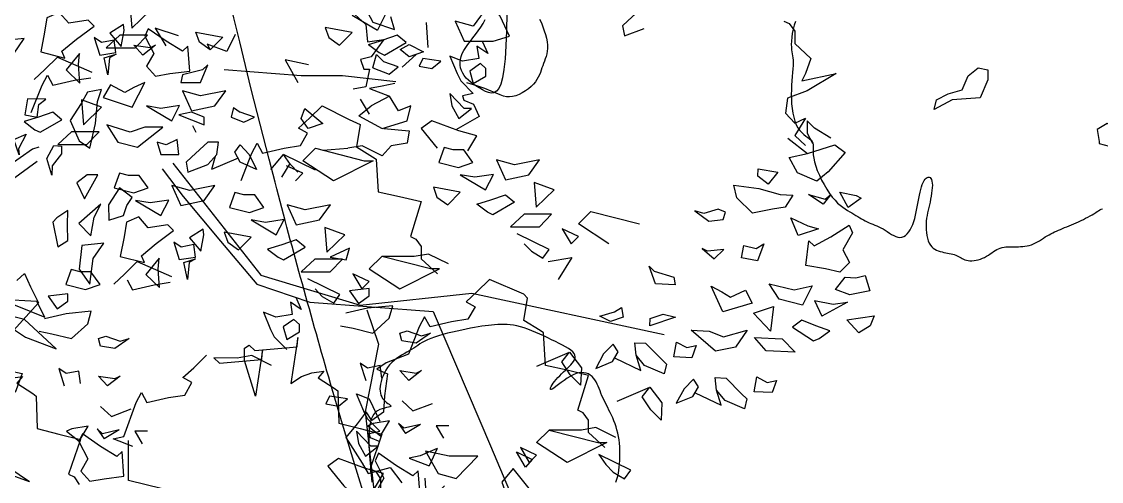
# Model space of a CAD drawing. Header units: metres. Extents: x 10 to 239, y 2 to 253.
# Drawn here: x 88.04 to 95.34, y 124.46 to 127.57 of the extents above; entities that cross this region are included whole.
import ezdxf

# ---------------------------------------------------------------- set-up
doc = ezdxf.new("R2010")
doc.units = ezdxf.units.M
doc.header["$MEASUREMENT"] = 0
doc.layers.add('1', color=7, linetype='Continuous')
doc.layers.add('cot200', color=9, linetype='Continuous')
doc.layers.add('barrera', color=7, linetype='Continuous', lineweight=0, true_color=0x9dbb63)
doc.layers.add('bloques ARBOLES', color=7, linetype='Continuous', true_color=0xb8d897)

# ---------------------------------------------------------------- blocks, each defined once
blk = doc.blocks.new('ARB5')
for points in [[(5154, 593), (5174, 647), (5189, 704), (5201, 762), (5208, 818), (5213, 871), (5214, 919), (5213, 960), (5210, 995), (5205, 1026), (5200, 1054), (5195, 1082), (5190, 1111), (5187, 1143), (5186, 1179), (5187, 1221), (5190, 1268), (5195, 1321), (5200, 1377), (5205, 1437), (5210, 1500), (5213, 1566), (5214, 1632), (5213, 1700), (5209, 1767), (5202, 1834), (5192, 1898), (5179, 1958), (5162, 2014), (5143, 2065), (5120, 2110), (5093, 2147), (5065, 2178), (5035, 2204), (5006, 2226), (4978, 2246), (4953, 2264), (4932, 2283), (4917, 2303), (4907, 2326), (4903, 2352), (4902, 2381), (4902, 2414), (4902, 2452), (4900, 2495), (4895, 2543), (4884, 2596), (4866, 2656), (4843, 2720), (4814, 2786), (4781, 2854), (4745, 2920), (4707, 2984), (4668, 3044), (4629, 3097), (4590, 3143), (4553, 3182), (4516, 3214), (4481, 3242), (4446, 3266), (4413, 3287), (4381, 3306), (4350, 3324), (4321, 3341), (4292, 3359), (4265, 3376), (4238, 3393), (4212, 3409), (4186, 3424), (4159, 3438), (4133, 3451), (4106, 3463), (4079, 3474), (4051, 3485), (4023, 3496), (3995, 3507), (3966, 3520), (3936, 3534), (3906, 3551), (3876, 3569), (3846, 3590), (3815, 3610), (3784, 3630), (3754, 3647), (3724, 3661), (3694, 3670), (3666, 3673), (3638, 3670), (3611, 3660), (3585, 3644), (3561, 3622), (3539, 3595), (3518, 3564), (3499, 3528), (3482, 3489), (3467, 3447), (3454, 3402), (3442, 3356), (3432, 3308), (3423, 3259), (3414, 3211), (3405, 3163), (3397, 3116), (3387, 3071), (3378, 3028), (3368, 2988), (3357, 2951), (3346, 2917), (3333, 2887), (3321, 2862), (3307, 2842), (3292, 2827), (3277, 2817), (3263, 2813), (3248, 2813), (3235, 2820), (3224, 2831), (3215, 2848), (3208, 2870), (3204, 2898), (3203, 2929), (3204, 2965), (3208, 3003), (3213, 3043), (3220, 3085), (3227, 3127), (3236, 3168), (3245, 3208), (3254, 3247), (3263, 3286), (3271, 3324), (3279, 3362), (3285, 3400), (3290, 3440), (3293, 3480), (3293, 3521), (3292, 3563), (3288, 3604), (3281, 3645), (3273, 3684), (3262, 3720), (3248, 3753), (3231, 3782), (3212, 3806), (3191, 3826), (3168, 3842), (3143, 3855), (3118, 3866), (3091, 3874), (3064, 3880), (3038, 3886), (3011, 3891), (2986, 3896), (2961, 3901), (2936, 3906), (2913, 3912), (2890, 3918), (2869, 3925), (2849, 3933), (2830, 3943), (2812, 3953), (2794, 3963), (2776, 3974), (2758, 3984), (2738, 3992), (2717, 3999), (2693, 4004), (2667, 4006), (2639, 4006), (2609, 4003), (2579, 3998), (2548, 3991), (2517, 3981), (2486, 3970), (2457, 3957), (2430, 3942), (2404, 3926), (2379, 3909), (2354, 3892), (2331, 3875), (2307, 3860), (2283, 3846), (2259, 3834), (2234, 3825), (2208, 3818), (2181, 3813), (2153, 3809), (2125, 3807), (2096, 3806), (2067, 3806), (2037, 3806), (2007, 3806), (1976, 3805), (1945, 3804), (1914, 3802), (1883, 3799), (1852, 3794), (1822, 3787), (1791, 3777), (1762, 3765), (1732, 3751), (1703, 3736), (1675, 3719), (1646, 3701), (1619, 3684), (1592, 3666), (1565, 3650), (1538, 3634), (1512, 3620), (1486, 3607), (1460, 3594), (1433, 3582), (1405, 3570), (1377, 3558), (1348, 3546), (1317, 3533), (1285, 3520), (1252, 3507), (1219, 3493), (1185, 3478), (1151, 3463), (1117, 3448), (1083, 3432), (1050, 3416), (1017, 3400), (986, 3383), (955, 3367), (926, 3351), (899, 3335), (874, 3319), (852, 3305), (832, 3291), (814, 3280), (796, 3271), (779, 3266)], [(-2940, -4400), (-2954, -4443), (-2966, -4486), (-2975, -4528), (-2982, -4571), (-2987, -4615), (-2991, -4661), (-2994, -4707), (-2996, -4756), (-2997, -4805), (-2996, -4855), (-2994, -4905), (-2990, -4955), (-2985, -5004), (-2977, -5053), (-2967, -5100), (-2955, -5146), (-2942, -5190), (-2927, -5233), (-2911, -5275), (-2894, -5316), (-2877, -5355), (-2859, -5393), (-2841, -5429), (-2824, -5465), (-2806, -5499), (-2789, -5533), (-2773, -5567), (-2757, -5600), (-2741, -5633), (-2727, -5667), (-2713, -5701), (-2699, -5734), (-2686, -5768), (-2672, -5800), (-2657, -5830), (-2640, -5859), (-2621, -5885), (-2599, -5908), (-2575, -5927), (-2547, -5943), (-2517, -5954), (-2484, -5960), (-2449, -5962), (-2411, -5958), (-2372, -5948), (-2330, -5931), (-2287, -5909), (-2243, -5882), (-2200, -5852), (-2158, -5821), (-2120, -5791), (-2085, -5765), (-2056, -5743), (-2033, -5728), (-2017, -5722), (-2008, -5723), (-2005, -5732), (-2008, -5745), (-2017, -5764), (-2029, -5786), (-2046, -5811), (-2066, -5837), (-2088, -5864), (-2113, -5891), (-2139, -5918), (-2166, -5945), (-2194, -5972), (-2221, -5998), (-2248, -6024), (-2273, -6050), (-2297, -6074), (-2318, -6098), (-2336, -6121), (-2350, -6143), (-2358, -6166), (-2360, -6188), (-2356, -6211), (-2344, -6234), (-2324, -6257), (-2297, -6281), (-2263, -6305), (-2223, -6329), (-2178, -6354), (-2129, -6380), (-2077, -6406), (-2023, -6432), (-1968, -6459), (-1911, -6486), (-1855, -6512), (-1798, -6537), (-1741, -6560), (-1686, -6582), (-1632, -6601), (-1579, -6616), (-1529, -6629), (-1481, -6638), (-1434, -6645), (-1388, -6648), (-1344, -6650), (-1299, -6650), (-1255, -6648), (-1211, -6645), (-1167, -6641), (-1121, -6636), (-1074, -6630), (-1026, -6623), (-975, -6615), (-922, -6606), (-865, -6595), (-805, -6583), (-741, -6570), (-675, -6556), (-608, -6541), (-540, -6524), (-474, -6507), (-412, -6489), (-353, -6470), (-300, -6451), (-254, -6431), (-213, -6411), (-178, -6391), (-145, -6371), (-115, -6350), (-86, -6330), (-57, -6310), (-26, -6290), (7, -6271), (42, -6252), (78, -6232), (115, -6211), (152, -6188), (189, -6164), (224, -6136), (257, -6106), (288, -6073), (315, -6036), (340, -5998), (362, -5958), (381, -5917), (396, -5877), (409, -5837), (418, -5799), (423, -5763), (425, -5729), (423, -5698), (419, -5668), (411, -5641), (400, -5616), (387, -5593), (370, -5572), (352, -5554), (332, -5538), (312, -5523), (294, -5511), (280, -5500), (270, -5491), (267, -5484), (271, -5478), (284, -5473), (305, -5469), (332, -5464), (362, -5457), (395, -5448), (428, -5436), (460, -5419), (488, -5398), (513, -5370), (532, -5337), (548, -5299), (560, -5259), (570, -5216), (576, -5171), (580, -5126), (583, -5081), (584, -5037), (584, -4994), (583, -4952), (581, -4909), (579, -4865), (575, -4819), (572, -4772), (569, -4722), (565, -4669), (561, -4615), (557, -4559), (552, -4505), (546, -4452), (539, -4402)]]:
    blk.add_lwpolyline(points)
for points in [[(824, 2332), (399, 2445), (257, 2332), (285, 2105), (484, 2162), (710, 2048), (852, 2133), (824, 2303)], [(2410, 1425), (2523, 1680), (2920, 1708), (3175, 1850), (3146, 1708), (2976, 1623), (2778, 1566), (2693, 1368), (2551, 1254), (2410, 1283)]]:
    blk.add_lwpolyline(points, close=True)
blk = doc.blocks.new('A$C6F4E7DED')
for p, q in [((926.9, 139.3), (923.7, 132.4)), ((985.3, 149.9), (986, 118.3)), ((1027.9, 131.4), (1024, 138.5)), ((918.5, 118.4), (916.4, 111.5)), ((920.9, 125.4), (918.5, 118.4)), ((923.7, 132.4), (920.9, 125.4)), ((986, 118.3), (987.2, 91.1)), ((1032.1, 124.6), (1027.9, 131.4)), ((1036.6, 118.1), (1032.1, 124.6)), ((1041.3, 111.8), (1036.6, 118.1)), ((913.7, 98.4), (913.1, 92.3)), ((914.8, 104.8), (913.7, 98.4)), ((916.4, 111.5), (914.8, 104.8)), ((1046, 105.7), (1041.3, 111.8)), ((1050.6, 99.8), (1046, 105.7)), ((1054.9, 94), (1050.6, 99.8)), ((913.1, 92.3), (913, 86.8)), ((913, 86.8), (913.5, 81.6)), ((913.5, 81.6), (914.3, 76.8)), ((987.2, 91.1), (988.7, 68.2)), ((1058.9, 88.4), (1054.9, 94)), ((1062.3, 82.9), (1058.9, 88.4)), ((1065, 77.5), (1062.3, 82.9)), ((1067, 72.1), (1065, 77.5)), ((914.3, 76.8), (915.4, 72.3)), ((915.4, 72.3), (916.8, 68)), ((916.8, 68), (918.2, 63.9)), ((918.2, 63.9), (919.8, 59.9)), ((919.8, 59.9), (921.3, 55.8)), ((988.7, 68.2), (990.7, 49.3)), ((1068.3, 66.9), (1067, 72.1)), ((1069, 61.7), (1068.3, 66.9)), ((1068.9, 56.7), (1069, 61.7)), ((921.3, 55.8), (922.7, 51.8)), ((922.7, 51.8), (924.1, 47.7)), ((924.1, 47.7), (925.5, 43.6)), ((925.5, 43.6), (927.2, 39.5)), ((927.2, 39.5), (929.2, 35.3)), ((990.7, 49.3), (993.3, 34.4)), ((1061.5, 38.1), (1064.4, 42.5)), ((1064.4, 42.5), (1066.6, 47.1)), ((1066.6, 47.1), (1068.1, 51.8)), ((1068.1, 51.8), (1068.9, 56.7)), ((929.2, 35.3), (931.6, 31.1)), ((931.6, 31.1), (934.5, 27)), ((934.5, 27), (938, 22.8)), ((938, 22.8), (942.2, 18.6)), ((993.3, 34.4), (996.4, 23.1)), ((996.4, 23.1), (1000, 15.2)), ((1025, 14.8), (1039.2, 19.8)), ((1039.2, 19.8), (1056.7, 25.3)), ((1039.3, 18.7), (1044.4, 22.2)), ((1044.4, 22.2), (1049.3, 25.9)), ((1049.3, 25.9), (1053.8, 29.8)), ((1053.8, 29.8), (1057.9, 33.8)), ((1057.9, 33.8), (1061.5, 38.1)), ((942.2, 18.6), (947, 14.6)), ((947, 14.6), (952.3, 10.8)), ((952.3, 10.8), (957.9, 7.4)), ((957.9, 7.4), (963.6, 4.4)), ((963.6, 4.4), (969.4, 2.2)), ((969.4, 2.2), (975.1, 0.6)), ((975.1, 0.6), (980.6, 0)), ((980.6, 0), (985.8, 0.3)), ((985.8, 0.3), (991.2, 1.6)), ((991.2, 1.6), (997.3, 3.8)), ((997.3, 3.8), (1004.6, 6.7)), ((1000, 15.2), (1004, 10.1)), ((1004, 10.1), (1008.5, 7.5)), ((1004.6, 6.7), (1013.7, 10.4)), ((1008.5, 7.5), (1013.3, 6.8)), ((1013.3, 6.8), (1018.3, 7.7)), ((1013.7, 10.4), (1025, 14.8)), ((1018.3, 7.7), (1023.4, 9.8)), ((1023.4, 9.8), (1028.7, 12.5)), ((1028.7, 12.5), (1034, 15.5)), ((1034, 15.5), (1039.3, 18.7))]:
    blk.add_line(p, q)
blk = doc.blocks.new('A$C16B70096')
for p, q in [((502, 1621.5), (415, 1586)), ((415, 1586), (431, 1617)), ((431, 1617), (502, 1621.5)), ((537.5, 1601.5), (454, 1546)), ((456, 1581), (537.5, 1601.5)), ((392.5, 1523), (456, 1581)), ((454, 1546), (392.5, 1523)), ((641, 1514), (460, 1473.5)), ((460, 1473.5), (474.5, 1435.5)), ((445.5, 1258), (560, 1334.5)), ((445.5, 1258), (551.5, 1296))]:
    blk.add_line(p, q)
blk = doc.blocks.new('ARBOL22')
for points in [[(2.1268, 0.2063), (2.1449, 0.198), (2.1629, 0.1732), (2.1629, 0.1318), (2.2167, 0.0821), (2.1988, 0.0323), (2.1868, 0.0075), (2.3006, 0.0323), (2.2047, -0.0256), (2.1388, -0.0505), (2.1329, -0.1001), (2.1629, -0.1332), (2.1988, -0.1167), (2.1629, -0.1747), (2.1988, -0.2078)], [(1.2144, 0.3133), (1.1965, 0.2636), (1.1545, 0.2969), (1.1245, 0.2636), (1.1497, 0.2567), (1.1186, 0.2222), (1.0945, 0.1891), (1.0347, 0.2056), (1.0647, 0.1394), (1.1604, 0.1394), (1.2144, 0.156), (1.1844, 0.2222), (1.1485, 0.2553)], [(1.6627, 0.2564), (1.6088, 0.2068), (1.5909, 0.1902), (1.5968, 0.1571), (1.6627, 0.1819)], [(0.6919, 0.2258), (0.7758, 0.1761)], [(0.7012, 0.228), (0.7371, 0.1949)], [(0.743, 0.2362), (0.761, 0.2031)], [(0.8021, 0.2272), (0.7758, 0.1761)], [(0.833, 0.1782), (0.8209, 0.2198)], [(0.1148, 0.1574), (0.0369, 0.1823), (0.0728, 0.1243)], [(0.6919, 0.1679), (0.6022, 0.1845)], [(0.6022, 0.1845), (0.614, 0.1512)], [(0.7371, 0.1949), (0.743, 0.1369)], [(0.761, 0.2031), (0.833, 0.1782)], [(0.9375, 0.201), (0.9434, 0.1181)], [(0.3029, 0.1617), (0.2755, 0.1047), (0.2096, 0.1296), (0.2203, 0.111), (0.1844, 0.1357), (0.1725, 0.169), (0.2623, 0.1523), (0.2203, 0.111)], [(0.614, 0.1512), (0.6499, 0.1265)], [(0.6499, 0.1265), (0.6919, 0.1679)], [(0.743, 0.1369), (0.7969, 0.1451)], [(0.7969, 0.1451), (0.7551, 0.0872)], [(0.8416, 0.1596), (0.7937, 0.143)], [(0.8716, 0.1348), (0.8416, 0.1596)], [(0.7466, 0.1285), (0.7937, 0.143)], [(0.7466, 0.1285), (0.7817, 0.1017)], [(0.7998, 0.0933), (0.8716, 0.1348)], [(0.8509, 0.112), (0.8809, 0.1287)], [(0.8809, 0.0872), (0.8509, 0.112)], [(0.8809, 0.1287), (0.9288, 0.1038)], [(1.1245, 0.1394), (1.1424, 0.098), (1.1065, 0.1229), (1.1125, 0.0814), (1.0586, 0.0732), (1.0168, 0.0896), (1.0407, 0.0317), (1.0527, 0.007), (1.0945, -0.0345), (1.0586, -0.0428), (1.0635, -0.0563), (1.095, -0.0701), (1.1136, -0.1106), (1.0364, -0.1553)], [(-0.3653, 0.0117), (-0.3294, 0.0448), (-0.2874, 0.0863), (-0.1736, 0.0366)], [(0.4693, 0.0769), (0.5113, 0.0023)], [(0.5472, 0.0602), (0.4693, 0.0769)], [(0.7551, 0.0872), (0.7192, 0.0789)], [(0.7192, 0.0789), (0.731, 0.0458)], [(0.7602, 0.0509), (0.773, 0.0956)], [(0.7969, 0.0707), (0.773, 0.0956)], [(0.7817, 0.1017), (0.7998, 0.0933)], [(0.9041, 0.0947), (0.8584, 0.0526)], [(0.9288, 0.1038), (0.8809, 0.0872)], [(0.8368, 0.0045), (0.6599, 0.0241), (0.5223, 0.0241), (0.2667, 0.0438)], [(0.731, 0.0458), (0.7491, 0.0458)], [(0.7491, 0.0458), (0.7371, -0.0122)], [(0.7602, 0.0509), (0.815, 0.0292)], [(0.8448, 0.0541), (0.7969, 0.0707)], [(0.815, 0.0292), (0.8448, 0.0541)], [(-0.3749, -0.098), (-0.339, -0.007), (-0.3211, 0.0261)], [(-0.3211, 0.0261), (-0.3031, -0.007)], [(-0.3031, -0.007), (-0.2313, 0.0097)], [(-0.2313, 0.0097), (-0.1773, 0.0179)], [(0.7371, -0.0122), (0.6951, -0.0204)], [(0.7914, -0.0097), (0.7496, -0.0181)], [(0.7496, -0.0181), (0.8155, -0.043)], [(0.8334, -0.0015), (0.7914, -0.0097)], [(0.7491, -0.1032), (0.7192, -0.0537)], [(0.8155, -0.043), (0.7555, -0.0761)], [(0.8454, -0.0925), (0.8155, -0.043)], [(0.2974, -0.0817), (0.2896, -0.1137)], [(0.2974, -0.0817), (0.3196, -0.097)], [(0.3675, -0.1137), (0.3196, -0.097)], [(0.3224, -0.3238), (0.3583, -0.2327), (0.3762, -0.1996), (0.3942, -0.2327), (0.466, -0.2161), (0.52, -0.2078), (0.5439, -0.1665), (0.5139, -0.1499), (0.5498, -0.1167), (0.5918, -0.0752), (0.682, -0.1209), (0.7179, -0.1376), (0.706, -0.212), (0.7599, -0.2453), (0.7719, -0.2535), (0.7778, -0.3612), (0.8496, -0.3777), (0.9216, -0.3943), (0.8855, -0.5103), (0.9037, -0.5185), (0.9216, -0.5434), (0.9216, -0.5847), (0.9755, -0.6345)], [(0.5219, -0.1174), (0.534, -0.0843)], [(0.534, -0.0843), (0.5938, -0.1341)], [(0.7137, -0.1092), (0.7555, -0.0761)], [(0.8873, -0.0761), (0.8454, -0.0925)], [(0.8752, -0.1257), (0.8873, -0.0761)], [(0.1727, -0.1638), (0.1623, -0.1417)], [(0.2896, -0.1137), (0.3316, -0.1302)], [(0.3316, -0.1302), (0.3675, -0.1137)], [(0.5458, -0.1505), (0.5219, -0.1174)], [(0.5938, -0.1341), (0.5458, -0.1505)], [(0.7137, -0.1092), (0.7914, -0.1505)], [(0.7914, -0.1505), (0.8752, -0.1257)], [(1.0766, -0.2249), (1.1065, -0.1754), (1.0466, -0.1587), (0.9568, -0.1256), (0.9209, -0.1505), (0.9748, -0.2167)], [(2.2826, -0.1829), (2.2288, -0.1498), (2.2047, -0.125), (2.2047, -0.1665), (2.2227, -0.1996)], [(0.7975, -0.1505), (0.8813, -0.1589)], [(0.8813, -0.1589), (0.8752, -0.2003)], [(-0.3497, -0.2135), (-0.3706, -0.2193), (-0.5363, -0.3345), (-0.5603, -0.4025), (-0.8832, -0.5386), (-1.0617, -0.6423), (-1.205, -0.6077), (-1.4148, -0.6158)], [(0.3017, -0.2296), (0.3196, -0.2048)], [(0.3196, -0.2048), (0.3496, -0.2379)], [(0.7255, -0.2085), (0.6776, -0.2169)], [(0.7914, -0.2416), (0.7255, -0.2085)], [(0.8214, -0.2085), (0.7914, -0.2416)], [(0.8752, -0.2003), (0.8214, -0.2085)], [(2.1404, -0.1829), (2.2052, -0.2339)], [(0.2364, -0.2438), (0.2238, -0.2876)], [(0.3125, -0.2497), (0.2238, -0.2876)], [(0.3196, -0.2627), (0.3017, -0.2296)], [(0.3496, -0.2379), (0.3735, -0.2876)], [(0.4214, -0.2876), (0.4634, -0.2379)], [(0.5698, -0.2894), (0.4634, -0.2379)], [(0.4873, -0.271), (0.4634, -0.2379)], [(0.5279, -0.2582), (0.5699, -0.2169)], [(0.5699, -0.2169), (0.7316, -0.2582)], [(0.5938, -0.223), (0.6776, -0.2169)], [(-0.4224, -0.6564), (-0.3971, -0.6333), (-0.3771, -0.6778), (-0.3511, -0.7309), (-0.4345, -0.8229)], [(-0.3553, -0.2607), (-0.5919, -0.433), (-1.0999, -0.6914), (-1.4181, -0.5798)], [(0.0601, -0.2856), (0.1301, -0.3773), (0.2543, -0.5256), (0.3747, -0.669), (0.5514, -0.7291), (0.9606, -0.7594), (1.1512, -1.2067), (1.2148, -1.3558), (1.3427, -1.5344)], [(0.0955, -0.2667), (0.3885, -0.6389), (0.7185, -0.7382), (1.0902, -0.6989), (1.7287, -0.836)], [(0.3735, -0.2876), (0.3196, -0.2627)], [(0.4843, -0.2679), (0.4573, -0.3125)], [(0.5279, -0.2996), (0.474, -0.2749)], [(0.5113, -0.2959), (0.4873, -0.271)], [(0.6297, -0.3245), (0.5279, -0.2582)], [(0.7614, -0.2582), (0.6297, -0.3245)], [(0.7316, -0.2582), (0.7614, -0.2582)], [(0.504, -0.3245), (0.5279, -0.2996)], [(1.5456, -0.5346), (1.4438, -0.4684), (1.4858, -0.4271), (1.6476, -0.4684)], [(1.2641, -0.5346), (1.2882, -0.5595), (1.3259, -0.5819), (1.3466, -0.5531), (1.2402, -0.5015)], [(1.0118, -0.6015), (0.9459, -0.5684), (0.898, -0.5768), (0.7903, -0.5768), (0.7483, -0.6181), (0.8501, -0.6844), (0.9818, -0.6181), (0.952, -0.6181), (0.7903, -0.5768)], [(-0.1007, -0.6685), (-0.0648, -0.6354), (-0.0228, -0.5938), (0.0911, -0.6436)], [(1.3437, -0.5936), (1.4223, -0.5804), (1.377, -0.6531)], [(-0.0565, -0.654), (-0.0385, -0.6871)], [(-0.0385, -0.6871), (0.0333, -0.6705)], [(0.0333, -0.6705), (0.0873, -0.6623)], [(0.5686, -0.6844), (0.5926, -0.7092), (0.6304, -0.7316), (0.6511, -0.7028), (0.5447, -0.6513)], [(1.5319, -1.212), (1.478, -1.1623), (1.478, -1.1209), (1.4601, -1.0961), (1.442, -1.0878), (1.478, -0.9719), (1.4061, -0.9552), (1.3343, -0.9388), (1.3283, -0.8311), (1.3163, -0.8228), (1.2624, -0.7895), (1.2743, -0.7151), (1.2621, -0.7025), (1.1483, -0.6528), (1.1063, -0.6943), (1.0704, -0.7274), (1.1003, -0.744), (1.0765, -0.7854), (1.0224, -0.7936), (0.9506, -0.8102), (0.9327, -0.7771), (0.9147, -0.8102), (0.8788, -0.9013), (0.8053, -0.9308), (0.7741, -0.9519), (0.8088, -0.9666), (0.7992, -1.0396), (0.7963, -1.0942), (0.7574, -1.122), (0.738, -1.0938), (0.7085, -1.1327), (0.6713, -1.1786), (0.7255, -1.2638), (0.7455, -1.2979), (0.8185, -1.2789), (0.8568, -1.3293)], [(0.5044, -0.7116), (0.5223, -0.753), (0.4864, -0.7281), (0.4923, -0.7696), (0.4385, -0.7779), (0.3966, -0.7614), (0.4205, -0.8194), (0.4326, -0.8441), (0.4744, -0.8856)], [(0.6528, -0.8069), (0.6948, -0.8153), (0.7607, -0.8318), (0.8146, -0.7822), (0.8266, -0.7407), (0.7428, -0.7489), (0.671, -0.7656)], [(2.2289, -0.7228), (2.253, -0.775)], [(2.2289, -0.7228), (2.2907, -0.7351)], [(2.339, -0.729), (2.253, -0.775)], [(2.2907, -0.7351), (2.339, -0.729)], [(-0.3491, -0.825), (-0.3071, -0.8334), (-0.2412, -0.8499), (-0.1873, -0.8003), (-0.1753, -0.7588), (-0.2591, -0.767), (-0.331, -0.7837)], [(0.741, -0.7545), (0.7789, -0.8679), (0.7354, -1.0938), (0.7809, -1.5045), (0.829, -1.5566)], [(0.4238, -0.9392), (0.3579, -0.9061), (0.31, -0.9145), (0.2317, -0.914), (0.2503, -0.9317), (0.3918, -0.9194), (0.3936, -0.8887), (0.3706, -1.0414), (0.3336, -0.9224), (0.3336, -0.8811), (0.3494, -0.8713), (0.368, -0.8889), (0.5095, -0.8766), (0.5113, -0.8459), (0.4883, -0.9986), (0.5236, -0.9759), (0.5583, -0.9634), (0.5975, -0.958), (0.5789, -0.9799), (0.6319, -1.0145), (0.6438, -1.023), (0.6471, -1.1308), (0.7185, -1.149), (0.7901, -1.1673), (0.7513, -1.2824), (0.7692, -1.2911), (0.7865, -1.3163), (0.7856, -1.3577)], [(-0.4437, -0.9815), (-0.4045, -0.976), (-0.423, -0.998), (-0.37, -1.0326), (-0.3582, -1.0411), (-0.3548, -1.1489), (-0.2834, -1.1671), (-0.2118, -1.1854), (-0.2507, -1.3005), (-0.2327, -1.3092), (-0.2154, -1.3344)], [(1.3056, -0.9419), (1.4142, -0.8951), (1.454, -0.9467), (1.4514, -1.0046), (1.417, -0.97), (1.3889, -0.9272), (1.4142, -0.8951)], [(1.5644, -0.9137), (1.6514, -0.9555), (1.6357, -0.905), (1.6315, -0.8634), (1.6675, -0.865), (1.7191, -0.9169), (1.7363, -0.9344), (1.7289, -0.9672), (1.6642, -0.9394), (1.6357, -0.905)], [(-0.0369, -1.2083), (-0.1028, -1.1835), (-0.0669, -1.1751), (-0.0264, -1.0623), (-0.0085, -1.0292), (0.0095, -1.0623), (0.0813, -1.0457), (0.1353, -1.0375), (0.1592, -0.9961), (0.1292, -0.9795), (0.1651, -0.9464), (0.2071, -0.9049)], [(0.7428, -0.9477), (0.7187, -0.9313)], [(0.7187, -0.9313), (0.7369, -0.9892)], [(-0.2832, -0.9494), (-0.2651, -1.0073)], [(-0.2591, -0.9658), (-0.2832, -0.9494)], [(-0.2171, -0.9576), (-0.2591, -0.9658)], [(-0.2112, -0.9989), (-0.2171, -0.9576)], [(0.7848, -0.9395), (0.7428, -0.9477)], [(0.7907, -0.9808), (0.7848, -0.9395)], [(0.8507, -0.9561), (0.9045, -0.9644)], [(0.8805, -0.9892), (0.8507, -0.9561)], [(0.9225, -0.9561), (0.8805, -0.9892)], [(0.9045, -0.9644), (0.9225, -0.9561)], [(-0.1214, -1.0073), (-0.1513, -0.9742)], [(-0.1513, -0.9742), (-0.0974, -0.9825)], [(-0.0794, -0.9742), (-0.1214, -1.0073)], [(-0.0974, -0.9825), (-0.0794, -0.9742)], [(1.8317, -1.0298), (1.9187, -1.0716), (1.903, -1.0211), (1.8987, -0.9796), (1.9347, -0.9812), (1.9864, -1.0331), (2.0035, -1.0505), (1.9962, -1.0833), (1.9314, -1.0556), (1.903, -1.0211)], [(0.7847, -1.1931), (0.7532, -1.1793), (0.7483, -1.1658), (0.7842, -1.1575), (0.7424, -1.116), (0.7303, -1.0913), (0.7065, -1.0333), (0.7483, -1.0498), (0.7842, -1.1244)], [(1.5729, -1.0581), (1.6815, -1.0113), (1.7212, -1.0629), (1.7187, -1.1208), (1.6843, -1.0861), (1.6562, -1.0433), (1.6815, -1.0113)], [(-0.1444, -1.0752), (-0.1084, -1.1083)], [(0.8576, -1.0571), (0.8935, -1.0902)], [(0.8935, -1.0902), (0.9594, -1.0653)], [(-0.1084, -1.1083), (-0.0426, -1.0834)], [(-0.1862, -1.1414), (-0.2402, -1.1498)], [(-0.2162, -1.1911), (-0.1862, -1.1414)], [(0.7617, -1.1317), (0.7438, -1.1399)], [(0.7438, -1.1399), (0.7858, -1.173)], [(0.8157, -1.1233), (0.7617, -1.1317)], [(0.7858, -1.173), (0.8157, -1.1233)], [(0.8455, -1.1317), (0.8696, -1.1648)], [(0.8635, -1.1481), (0.8455, -1.1317)], [(0.9192, -1.1355), (0.8635, -1.1481)], [(0.9192, -1.1355), (0.8696, -1.1648)], [(1.0134, -1.1399), (0.9714, -1.1399)], [(0.9714, -1.1399), (0.9953, -1.1812)], [(1.5683, -1.1791), (1.5024, -1.1459), (1.4544, -1.1543), (1.3467, -1.1543), (1.5085, -1.1957), (1.5383, -1.1957), (1.4065, -1.2619), (1.3047, -1.1957), (1.3467, -1.1543)], [(-0.2402, -1.1498), (-0.2582, -1.158)], [(-0.2582, -1.158), (-0.2162, -1.1911)], [(-0.1384, -1.1662), (-0.1564, -1.1498)], [(-0.1564, -1.1498), (-0.1323, -1.1829)], [(-0.0828, -1.1536), (-0.1384, -1.1662)], [(-0.0828, -1.1536), (-0.1323, -1.1829)], [(0.0115, -1.158), (-0.0305, -1.158)], [(-0.0305, -1.158), (-0.0067, -1.1993)], [(-0.373, -2.0299), (-0.184, -2.011), (-0.1934, -2.0393), (-0.0611, -1.9259), (-0.0611, -1.8598), (-0.0422, -1.8315), (0.0334, -1.8126), (0.0807, -1.7653), (0.0334, -1.652), (0.1185, -1.6047), (0.0901, -1.5292), (0.0334, -1.4725), (0.0334, -1.378), (0.0618, -1.3497), (-0.0516, -1.3213), (-0.0516, -1.1891)], [(0.9748, -1.2155), (0.9175, -1.2392)], [(0.9748, -1.2155), (0.9475, -1.2725)], [(0.7797, -1.231), (0.7678, -1.2559)], [(0.7678, -1.2559), (0.7976, -1.3138)], [(0.8396, -1.2725), (0.7797, -1.231)], [(0.9175, -1.2392), (0.8816, -1.2476)], [(0.8816, -1.2476), (0.9475, -1.2725)], [(0.8935, -1.3056), (0.8396, -1.2725)], [(0.9114, -1.289), (0.8935, -1.3056)], [(0.9175, -1.3718), (0.9114, -1.289)], [(0.7976, -1.3138), (0.7737, -1.3552)], [(0.9332, -1.314), (0.9391, -1.3969), (0.9991, -1.3389)]]:
    blk.add_lwpolyline(points)
for points in [[(-0.041, 0.1823), (0.0189, 0.2403), (-0.0469, 0.2651)], [(-0.1663, 0.1898), (-0.1861, 0.209), (-0.2505, 0.1992), (-0.2821, 0.235), (-0.3232, 0.2172), (-0.3305, 0.1691), (-0.3437, 0.104), (-0.2632, 0.0834), (-0.2733, 0.1057), (-0.2247, 0.1462)], [(-0.0757, 0.1213), (-0.0664, 0.1752), (-0.0685, 0.1949), (-0.1133, 0.1656)], [(0.0022, 0.156), (0.032, 0.098), (0.0081, 0.0567), (0.0381, 0.0234), (0.086, 0.0318), (0.1519, 0.0401), (0.1458, 0.1229), (0.1279, 0.1063), (0.074, 0.1394), (0.0141, 0.1809)], [(-0.4803, 0.0615), (-0.4446, 0.0116), (-0.4336, 0.0964), (-0.3988, 0.1479), (-0.4712, 0.1406)], [(-0.1656, 0.1513), (-0.1475, 0.0934), (-0.0936, 0.1018), (-0.0996, 0.1431), (-0.1416, 0.1349)], [(-0.0295, 0.1167), (0.011, 0.1589), (-0.0804, 0.1589), (-0.126, 0.1167)], [(0.0202, 0.1182), (0.0381, 0.1265), (-0.0039, 0.0934), (-0.0337, 0.1265)], [(-0.2138, -0.0001), (-0.218, 0.0618), (-0.2145, 0.0985), (-0.2591, 0.044)], [(-0.1144, 0.084), (-0.1202, 0.0272), (-0.1322, 0.0835), (-0.0931, 0.0957)], [(0.9568, 0.0483), (0.9868, 0.0732), (0.9268, 0.0814), (0.9148, 0.0565)], [(0.122, 0.0023), (0.1878, 0.0023), (0.2117, 0.0602), (0.1938, 0.0438), (0.1279, 0.0271)], [(1.1365, 0.0483), (1.1186, 0.0649), (1.0827, 0.0401), (1.0945, -0.0014), (1.1365, 0.0234)], [(-0.0398, -0.0806), (0.0022, 0.0023), (-0.0337, -0.0142), (-0.0637, -0.0308), (-0.1116, -0.006), (-0.1356, -0.0475)], [(-0.1878, -0.0304), (-0.2091, -0.0675), (-0.2457, -0.1247), (-0.2159, -0.1916), (-0.1804, -0.2162), (-0.1615, -0.1341), (-0.1544, -0.0607), (-0.141, -0.0209)], [(0.1579, -0.0925), (0.2358, -0.0759), (0.2717, -0.0262), (0.1878, -0.0428), (0.1279, -0.0262)], [(1.0647, -0.0843), (1.0168, -0.0345), (1.0227, -0.0759), (1.0466, -0.1174), (1.0886, -0.0843)], [(-0.3499, -0.0708), (-0.3267, -0.0532), (-0.3874, -0.0519), (-0.3966, -0.1057), (-0.3555, -0.1132)], [(-0.2015, -0.1386), (-0.1416, -0.0806), (-0.2075, -0.0557)], [(-0.3633, -0.155), (-0.3452, -0.1634), (-0.2733, -0.1219), (-0.3033, -0.097), (-0.3512, -0.1137), (-0.3984, -0.1282)], [(0.092, -0.1256), (0.1183, -0.0746), (0.0561, -0.0841), (0.0081, -0.0759)], [(0.1999, -0.1386), (0.1999, -0.1137), (0.1579, -0.097), (0.116, -0.1054)], [(-0.1236, -0.1386), (-0.0877, -0.1965), (-0.0218, -0.213), (0.062, -0.1468), (0.0022, -0.1468), (-0.0457, -0.1634)], [(-0.4172, -0.2188), (-0.4151, -0.2384), (-0.4331, -0.1881), (-0.3923, -0.1704)], [(-0.19, -0.2041), (-0.1495, -0.1619), (-0.2409, -0.1619), (-0.2865, -0.2041)], [(-0.2744, -0.21), (-0.2742, -0.2352), (-0.3052, -0.2754), (-0.3068, -0.3065), (-0.3229, -0.2505), (-0.2998, -0.2077)], [(0.074, -0.2048), (0.0441, -0.1965), (0.0561, -0.2379), (0.116, -0.2379), (0.1099, -0.1881)], [(0.1458, -0.2959), (0.2117, -0.271), (0.2417, -0.2379), (0.2478, -0.1965), (0.2117, -0.1965), (0.1579, -0.2461), (0.1399, -0.2627)], [(0.9976, -0.2141), (0.9796, -0.2638), (1.0455, -0.2803), (1.0934, -0.2638), (1.0635, -0.2223), (1.0276, -0.2223)], [(2.1446, -0.2479), (2.2052, -0.2339), (2.2963, -0.2048), (2.3311, -0.2313), (2.2744, -0.295), (2.237, -0.3265), (2.1723, -0.2987)], [(1.315, -0.2554), (1.2311, -0.2721), (1.1712, -0.2554), (1.2012, -0.3218), (1.2791, -0.3052)], [(2.041, -0.2846), (2.1065, -0.2958), (2.0747, -0.3359), (2.0399, -0.3095)], [(-0.2239, -0.3315), (-0.1981, -0.3845), (-0.1538, -0.3047), (-0.1891, -0.3053)], [(-0.0818, -0.2991), (-0.0997, -0.3488), (-0.0338, -0.3653), (0.0141, -0.3488), (-0.0159, -0.3073), (-0.0518, -0.3073)], [(1.1353, -0.3549), (1.1616, -0.3039), (1.0994, -0.3134), (1.0514, -0.3052)], [(-0.1174, -0.4559), (-0.0685, -0.4407), (-0.057, -0.4067), (-0.0397, -0.3809), (-0.0811, -0.348), (-0.1177, -0.4052)], [(0.1997, -0.3902), (0.2356, -0.3404), (0.1518, -0.357), (0.0918, -0.3404), (0.1218, -0.4068)], [(0.9735, -0.3798), (1.0094, -0.4045), (1.0514, -0.3632), (0.9617, -0.3465)], [(1.297, -0.3301), (1.303, -0.4129), (1.3629, -0.3549)], [(2.115, -0.3709), (2.157, -0.3727), (2.1313, -0.413), (2.0889, -0.4195), (2.0224, -0.433), (1.9708, -0.3811), (1.9606, -0.3391), (2.044, -0.3511)], [(0.0823, -0.3888), (0.02, -0.3984), (-0.0279, -0.3902), (0.0559, -0.4399)], [(0.3979, -0.4136), (0.3679, -0.3721), (0.332, -0.3721), (0.302, -0.3638), (0.2841, -0.4136), (0.35, -0.43)], [(1.2311, -0.3963), (1.1593, -0.4378), (1.1412, -0.4294), (1.1061, -0.4025), (1.1532, -0.388), (1.2012, -0.3714)], [(2.2644, -0.3858), (2.283, -0.3701), (2.2576, -0.4021), (2.2093, -0.3706)], [(2.3132, -0.363), (2.3668, -0.3738), (2.3844, -0.3828), (2.3409, -0.4141)], [(-0.2529, -0.4238), (-0.2895, -0.4485), (-0.3032, -0.463), (-0.2867, -0.5443), (-0.2536, -0.5238), (-0.2541, -0.473)], [(-0.1662, -0.4457), (-0.1432, -0.4029), (-0.217, -0.4666), (-0.177, -0.5078)], [(0.5056, -0.4715), (0.5835, -0.4549), (0.6194, -0.4052), (0.5356, -0.4218), (0.4757, -0.4052)], [(1.8604, -0.4342), (1.8309, -0.4245), (1.8773, -0.4597), (1.9255, -0.4536), (1.9325, -0.429), (1.9091, -0.4197)], [(0.0984, -0.4903), (0.0786, -0.4712), (0.0141, -0.481), (-0.0175, -0.4452), (-0.0586, -0.463), (-0.0659, -0.5111), (-0.0791, -0.5762), (0.0014, -0.5968), (-0.0086, -0.5745), (0.0399, -0.534)], [(0.4038, -0.4631), (0.3559, -0.4549), (0.4397, -0.5047), (0.4661, -0.4536)], [(1.3145, -0.4785), (1.355, -0.4363), (1.2636, -0.4363), (1.218, -0.4785)], [(2.1749, -0.5063), (2.1502, -0.4481), (2.2064, -0.4743), (2.2419, -0.4843)], [(0.189, -0.5588), (0.1982, -0.505), (0.1961, -0.4853), (0.1514, -0.5146)], [(0.278, -0.5295), (0.3139, -0.5542), (0.3559, -0.5129), (0.2661, -0.4963)], [(0.6015, -0.4798), (0.6074, -0.5626), (0.6674, -0.5047)], [(1.39, -0.4851), (1.4199, -0.5346), (1.4438, -0.5098)], [(2.2659, -0.618), (2.2005, -0.6068), (2.2102, -0.5243), (2.2274, -0.5417), (2.2827, -0.511), (2.3445, -0.4722), (2.3552, -0.4976), (2.3228, -0.5542), (2.3449, -0.5966), (2.3134, -0.6285)], [(-0.2157, -0.6187), (-0.18, -0.6686), (-0.169, -0.5838), (-0.1342, -0.5323), (-0.2066, -0.5396)], [(0.099, -0.5288), (0.1171, -0.5868), (0.171, -0.5784), (0.1651, -0.5371), (0.1231, -0.5453)], [(0.4457, -0.5791), (0.4638, -0.5875), (0.5356, -0.546), (0.5056, -0.5211), (0.4577, -0.5378), (0.4106, -0.5523)], [(1.9936, -0.5396), (2.0352, -0.5497), (2.0599, -0.5343), (2.0392, -0.5914), (1.9858, -0.5806)], [(0.6832, -0.5491), (0.6182, -0.5791), (0.672, -0.5875)], [(1.8553, -0.5501), (1.8958, -0.585), (1.927, -0.5533), (1.8728, -0.5591)], [(0.0509, -0.6803), (0.0466, -0.6184), (0.0501, -0.5817), (0.0055, -0.6362)], [(0.1502, -0.5962), (0.1445, -0.653), (0.1325, -0.5967), (0.1715, -0.5844)], [(0.5224, -0.6282), (0.6189, -0.6282), (0.6595, -0.586), (0.5681, -0.586)], [(1.6789, -0.6085), (1.6961, -0.6258), (1.7612, -0.6453), (1.766, -0.6704), (1.7002, -0.6675)], [(-0.2602, -0.6697), (-0.1943, -0.6861), (-0.1464, -0.6697), (-0.1764, -0.6282), (-0.2123, -0.6282), (-0.2423, -0.6199)], [(0.7483, -0.6595), (0.6944, -0.6348), (0.7244, -0.6844)], [(2.4125, -0.6909), (2.346, -0.7045), (2.2988, -0.6859), (2.3306, -0.6457), (2.3665, -0.6473), (2.3968, -0.6404)], [(1.9239, -0.7604), (1.8856, -0.6757), (1.9208, -0.6938), (1.95, -0.7117), (1.999, -0.689), (2.0211, -0.7316)], [(2.0779, -0.6676), (2.1609, -0.688), (2.2215, -0.674), (2.1886, -0.739), (2.1116, -0.7189)], [(-0.2532, -0.7008), (-0.3191, -0.7091), (-0.2891, -0.7506), (-0.2532, -0.7257)], [(0.7487, -0.6827), (0.6828, -0.691), (0.7128, -0.7325), (0.7487, -0.7076)], [(1.587, -0.7465), (1.5933, -0.7788), (1.5506, -0.7934), (1.5155, -0.7753), (1.5641, -0.7608)], [(2.0925, -0.743), (2.0829, -0.8255), (2.0256, -0.7649)], [(0.4984, -0.7861), (0.4625, -0.811), (0.4744, -0.8525), (0.5164, -0.8276), (0.5164, -0.8027)], [(1.6819, -0.8076), (1.683, -0.7828), (1.7257, -0.768), (1.7671, -0.7783)], [(2.1554, -0.812), (2.2253, -0.8567), (2.2438, -0.8491), (2.28, -0.8239), (2.2336, -0.8073), (2.1864, -0.7885)], [(2.4135, -0.807), (2.3765, -0.8301), (2.3364, -0.787), (2.4268, -0.7743)], [(0.8745, -0.8236), (0.9225, -0.8402), (0.9525, -0.8318), (0.9045, -0.8649), (0.8566, -0.8567), (0.8507, -0.8318)], [(2.0051, -0.822), (1.9666, -0.8783), (1.9001, -0.8919), (1.8193, -0.822), (1.879, -0.8246), (1.9261, -0.8434)], [(-0.1274, -0.8417), (-0.0794, -0.8583), (-0.0495, -0.8499), (-0.0974, -0.883), (-0.1453, -0.8748), (-0.1513, -0.8499)], [(1.835, -0.8725), (1.8211, -0.9132), (1.7613, -0.9106), (1.7696, -0.8612), (1.8047, -0.8794)], [(2.0299, -0.8465), (2.1212, -0.8506), (2.1649, -0.8947), (2.0685, -0.8905)], [(1.5762, -0.8941), (1.5593, -0.8685), (1.5279, -0.9002), (1.5019, -0.9488), (1.5568, -0.9264)], [(1.8434, -1.0103), (1.8266, -0.9846), (1.7952, -1.0164), (1.7691, -1.065), (1.824, -1.0425)], [(2.1023, -0.9886), (2.0884, -1.0294), (2.0285, -1.0267), (2.0368, -0.9773), (2.0719, -0.9955)], [(0.6465, -1.0747), (0.6765, -1.0498), (0.6165, -1.0416), (0.6045, -1.0664)], [(-0.1868, -1.2497), (-0.2107, -1.291), (-0.1807, -1.3243), (-0.1328, -1.3159), (-0.0669, -1.3076), (-0.073, -1.2248), (-0.091, -1.2414), (-0.1448, -1.2083), (-0.2048, -1.1668), (-0.2166, -1.1917)], [(0.7363, -1.2404), (0.7783, -1.2073), (0.7544, -1.2073), (0.7065, -1.1575), (0.7124, -1.1989)], [(1.3047, -1.237), (1.2509, -1.2123), (1.2808, -1.2619)], [(0.6645, -1.3397), (0.7004, -1.3728), (0.7662, -1.3479), (0.7962, -1.2984), (0.7363, -1.2817), (0.6465, -1.2486), (0.6106, -1.2735)], [(0.9779, -1.2988), (1.0377, -1.3153), (1.1096, -1.2408), (1.0138, -1.2408), (0.9359, -1.2242)], [(1.268, -1.2776), (1.2381, -1.2263), (1.2904, -1.2514)], [(1.5972, -1.3158), (1.618, -1.287), (1.5116, -1.2354), (1.5355, -1.2685), (1.5595, -1.2934)], [(1.2495, -1.514), (1.3026, -1.3765), (1.2268, -1.2816), (1.1897, -1.3274), (1.2466, -1.4844)]]:
    blk.add_lwpolyline(points, close=True)
blk = doc.blocks.new('asddsd')
at = {"layer": 'bloques ARBOLES'}
for name, p, xscale, yscale, zscale in [('A$C6F4E7DED', (76.6553, 43.2571, 1.2423), -0.00378276582045174, 0.00378276582045174, 0.00378276582045174), ('ARBOL22', (70.4753, 43.3507, 1.2423), 2.033276188942182, 2.033276188942182, 2.033276188942182), ('A$C16B70096', (71.2131, 36.3873), -0.003392618244440136, 0.003392618244440136, 0.003392618244440136)]:
    blk.add_blockref(name, p, dxfattribs=dict(at, xscale=xscale, yscale=yscale, zscale=zscale))
at = {"layer": 'bloques ARBOLES', "xscale": 0.0004740765671158, "yscale": 0.0004740765671158, "zscale": 0.0004740765671158, "rotation": 180}
for p in [(77.3221, 44.0482), (72.2711, 38.5663)]:
    blk.add_blockref('ARB5', p, dxfattribs=at)

msp = doc.modelspace()

# ---------------------------------------------------------------- linework, layer by layer
at = {"layer": 'barrera'}
for points, knots in [([(75.73942, 138.0295), (75.90592, 132.24856), (75.56894, 125.59934), (78.41125, 118.95323), (87.62299, 118.78101), (90.20739, 116.57328), (88.83191, 114.43831)], [0, 0, 0, 0, 0.8755826, 1.8755826, 2.8755826, 3.8755826, 3.8755826, 3.8755826, 3.8755826]), ([(90.10427, 117.22722), (90.10054, 117.23431), (90.09678, 117.24137), (89.93855, 117.5353), (89.73541, 117.78368), (89.27878, 118.20756), (89.02506, 118.38479), (88.48436, 118.69224), (88.19676, 118.8226), (87.20305, 119.19889), (86.43212, 119.37331), (84.84876, 119.66158), (84.03139, 119.77894), (82.45549, 120.06365), (81.69779, 120.23168), (80.66832, 120.58795), (80.33, 120.73415), (79.68813, 121.09274), (79.38702, 121.31764), (78.8384, 121.84466), (78.59273, 122.14611), (77.90446, 123.21403), (77.55097, 124.12748), (77.19274, 125.72824), (77.10216, 126.28864), (76.96957, 127.47861), (76.9266, 128.11351), (76.82933, 130.39042), (76.8268, 132.31045), (76.7317, 135.83918), (76.69679, 136.88129), (76.64589, 138.0295)], [5.0005813, 5.0005813, 5.0005813, 5.0005813, 5.0039387, 5.0039387, 5.1407367, 5.1407367, 5.2775346, 5.2775346, 5.4143326, 5.4143326, 5.7278842, 5.7278842, 6.0414357, 6.0414357, 6.3549873, 6.3549873, 6.5302849, 6.5302849, 6.7323037, 6.7323037, 6.9343224, 6.9343224, 7.3625573, 7.3625573, 7.5707002, 7.5707002, 7.7788431, 7.7788431, 8.242433, 8.242433, 8.4137974, 8.4137974, 8.4137974, 8.4137974])]:
    msp.add_open_spline(points, degree=3, knots=knots, dxfattribs=at)
at = {"layer": 'cot200'}
for points, knots in [([(105.215, 109.73865), (103.29078, 109.76236), (101.5175, 110.1562), (99.89572, 110.92152), (99.01349, 111.33785), (98.17608, 111.86411), (97.3836, 112.50051), (94.26818, 115.00238), (91.84697, 119.20652), (90.12537, 125.12614), (89.99638, 125.56964), (89.87133, 126.02276), (89.75033, 126.48592), (88.88037, 129.81605), (88.22034, 133.6646), (87.76942, 138.0295)], [2.7323709, 2.7323709, 2.7323709, 2.7323709, 2.9382831, 2.9382831, 2.9382831, 3.0502975, 3.0502975, 3.0502975, 3.4906512, 3.4906512, 3.4906512, 3.5236424, 3.5236424, 3.5236424, 3.7608538, 3.7608538, 3.7608538, 3.7608538]), ([(105.215, 114.41387), (103.21805, 115.27809), (101.44463, 116.69042), (99.89572, 118.65328), (98.29825, 120.67768), (96.93959, 123.28768), (95.82084, 126.48592), (94.68617, 129.72961), (93.79828, 133.5784), (93.15601, 138.0295)], [2.92332982, 2.92332982, 2.92332982, 2.92332982, 3.17348293, 3.17348293, 3.17348293, 3.43147912, 3.43147912, 3.43147912, 3.69314249, 3.69314249, 3.69314249, 3.69314249])]:
    msp.add_open_spline(points, degree=3, knots=knots, dxfattribs=at)

# ---------------------------------------------------------------- block references
at = {"layer": '1', "lineweight": 0}
msp.add_blockref('asddsd', (18.38943, 83.80593), dxfattribs=at)

doc.saveas('drawing.dxf')
